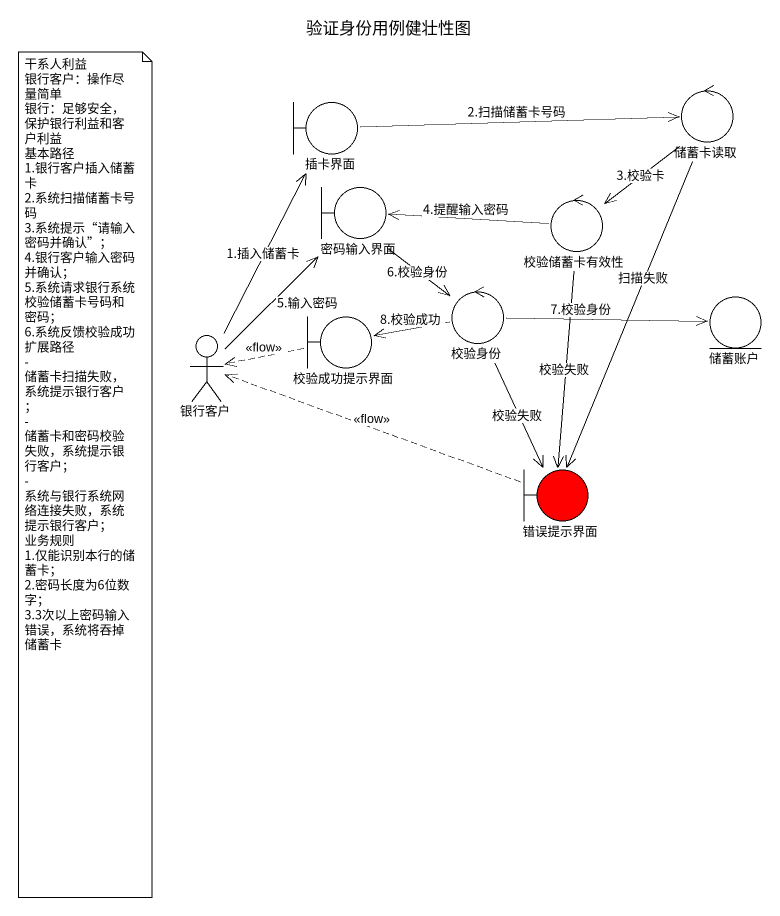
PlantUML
@startuml
title 验证身份用例健壮性图
boundary 插卡界面
control 储蓄卡读取
boundary 密码输入界面
control 校验储蓄卡有效性
boundary 校验成功提示界面
control 校验身份
entity 储蓄账户
actor 银行客户
boundary 错误提示界面 #FF0000
插卡界面 -right-> 储蓄卡读取 : 2.扫描储蓄卡号码
储蓄卡读取 --> 校验储蓄卡有效性 : 3.校验卡
储蓄卡读取 --> 错误提示界面 : 扫描失败
密码输入界面 --> 校验身份 : 6.校验身份
校验储蓄卡有效性 -left-> 密码输入界面 : 4.提醒输入密码
校验储蓄卡有效性 --> 错误提示界面 : 校验失败
校验成功提示界面 .left.> 银行客户 : <<flow>>
校验身份 -left-> 校验成功提示界面 : 8.校验成功
校验身份 -right-> 储蓄账户 : 7.校验身份
校验身份 --> 错误提示界面 : 校验失败
银行客户 -up-> 插卡界面 : 1.插入储蓄卡
银行客户 -up-> 密码输入界面 : 5.输入密码
错误提示界面 .left.> 银行客户 : <<flow>>
note as N1
  干系人利益
  银行客户：操作尽量简单
  银行：足够安全，保护银行利益和客户利益
  基本路径
  1.银行客户插入储蓄卡
  2.系统扫描储蓄卡号码
  3.系统提示“请输入密码并确认”；
  4.银行客户输入密码并确认；
  5.系统请求银行系统校验储蓄卡号码和密码；
  6.系统反馈校验成功
  扩展路径
  - 储蓄卡扫描失败，系统提示银行客户；
  - 储蓄卡和密码校验失败，系统提示银行客户；
  - 系统与银行系统网络连接失败，系统提示银行客户；
  业务规则
  1.仅能识别本行的储蓄卡；
  2.密码长度为6位数字；
  3.3次以上密码输入错误，系统将吞掉储蓄卡
end note
@enduml
